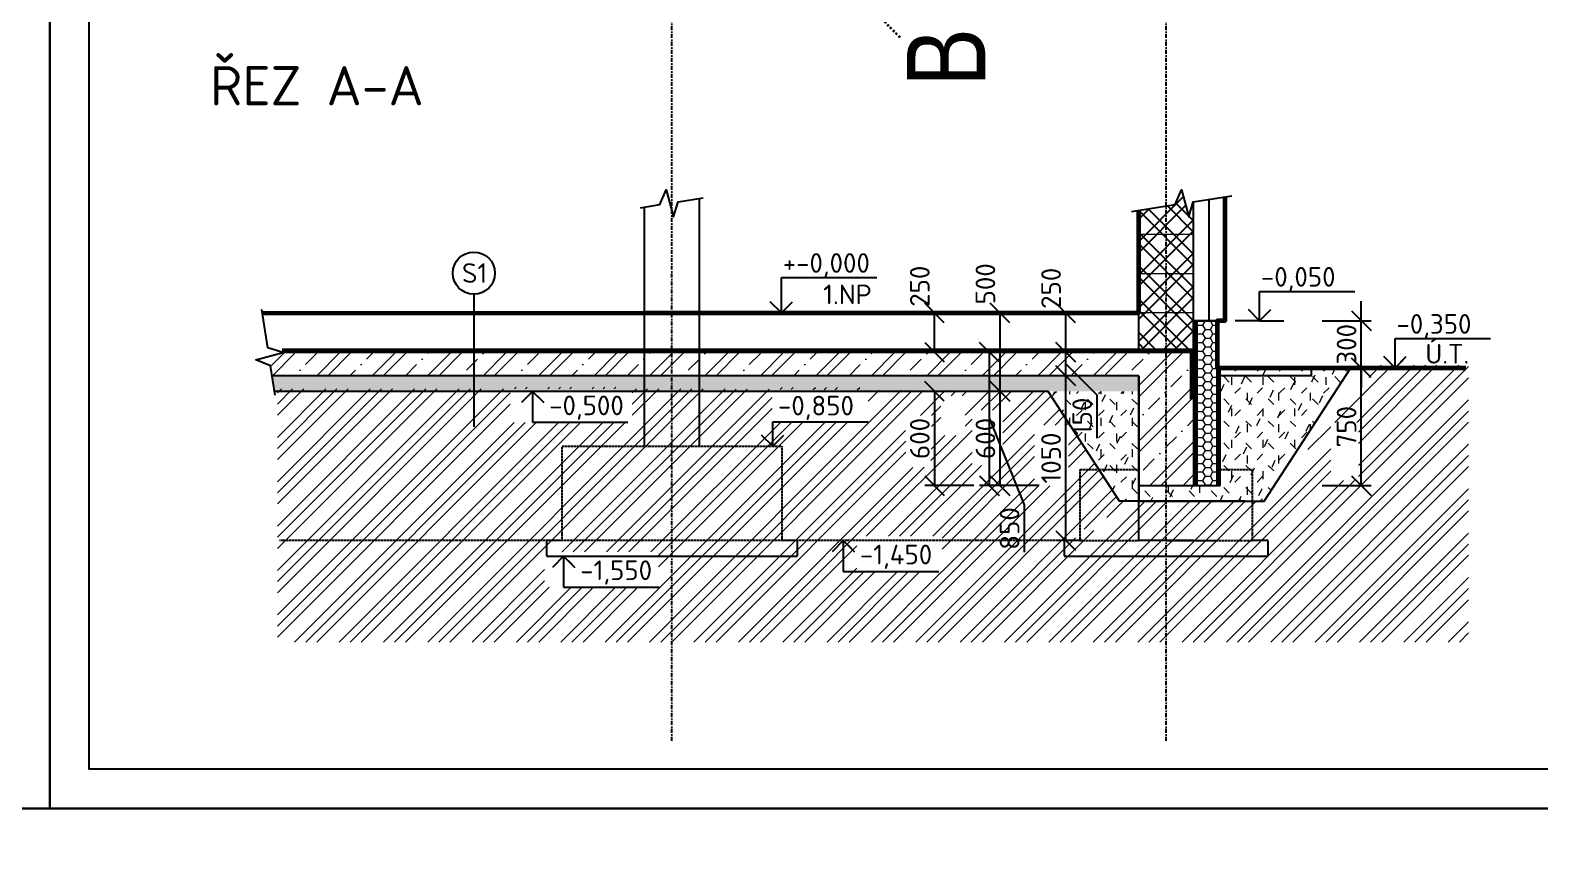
# Model space of a CAD drawing. Header units: millimetres. Extents: x 12904 to 327904, y -199771 to 141779.
# Drawn here: x 117779 to 127402, y 111829 to 117039 of the extents above; entities that cross this region are included whole.
import ezdxf

# ---------------------------------------------------------------- set-up
doc = ezdxf.new("R2010")
doc.units = ezdxf.units.MM
doc.linetypes.add('ČERCHOVANÁ', pattern=[25.4, 12.7, -6.35, 0, -6.35])
doc.linetypes.add('ČÁRKOVANÁ', pattern=[19.05, 12.7, -6.35])
doc.layers.add('_INTERIER', color=8, linetype='Continuous', lineweight=13)
doc.layers.add('Zdivo', color=6, linetype='Continuous', lineweight=60)
for name, color, linetype in [('izolace', 251, 'Continuous'), ('Kóty', 1, 'Continuous'), ('TEXTY', 3, 'Continuous'), ('Šrafy', 253, 'Continuous')]:
    doc.layers.add(name, color=color, linetype=linetype)
doc.styles.add('ISOCPEUR', font='isocpeur.ttf')
doc.styles.get("Standard").update_dxf_attribs({"font": 'arial.ttf'})
doc.linetypes.add('IZOLACE', pattern='A,0.00254,-2.54,[134,ltypeshp.shx,S=2.54,R=0,X=-2.54,Y=0],-5.08,[134,ltypeshp.shx,S=2.54,R=180,X=2.54,Y=0],-2.54', length=10.16254)
doc.dimstyles.new('1-50', dxfattribs={"dimscale": 50, "dimtxt": 2.5, "dimasz": 2.5, "dimexe": 1.25, "dimexo": 0.625, "dimtad": 1, "dimdec": 0, "dimtxsty": 'ISOCPEUR', "dimblk": 'OBLIQUE', "dimcen": 2.5, "dimclrd": 1, "dimclre": 1, "dimclrt": 3, "dimadec": 0, "dimazin": 0, "dimtfac": 1, "dimtdec": 0, "dimtix": 1, "dimtmove": 1, "dimatfit": 3, "dimldrblk": 'OBLIQUE', "dimfxl": 5, "dimfxlon": 1, "dimtfillclr": 3, "dimarcsym": 0})

# ---------------------------------------------------------------- blocks, each defined once
blk = doc.blocks.new('_OBLIQUE')
at = {"color": 0, "linetype": 'ByBlock'}
blk.add_line((-0.5, -0.5), (0.5, 0.5), dxfattribs=at)
blk = doc.blocks.new('*D8')
at = {"color": 1, "lineweight": -2, "ltscale": 0.5, "transparency": 16777216}
for p, q in [((124484.3, 114837.5), (124318, 114837.5)), ((124380.5, 113787.5), (124380.5, 114837.5)), ((124484.3, 113787.5), (124318, 113787.5))]:
    blk.add_line(p, q, dxfattribs=at)
at = {"layer": 'Defpoints', "color": 0, "ltscale": 0.5, "transparency": 16777216}
for p in [(124380.5, 114837.5), (124515.5, 114837.5), (124515.5, 113787.5)]:
    blk.add_point(p, dxfattribs=at)
at = {"color": 1, "lineweight": -2, "ltscale": 0.5, "transparency": 16777216, "xscale": 125, "yscale": 125, "zscale": 125}
for p, rotation in [((124380.5, 114837.5), 90), ((124380.5, 113787.5), 270)]:
    blk.add_blockref('_OBLIQUE', p, dxfattribs=dict(at, rotation=rotation))
at = {"color": 3, "ltscale": 0.5, "transparency": 16777216, "insert": (124286.8, 114312.5), "char_height": 125, "attachment_point": 5, "rotation": 90, "style": 'ISOCPEUR'}
blk.add_mtext('1050', dxfattribs=at)
blk = doc.blocks.new('*D9')
at = {"color": 1, "lineweight": -2, "ltscale": 0.5, "transparency": 16777216}
for p, q in [((124630.5, 114987.5), (124318, 114987.5)), ((124380.5, 114837.5), (124380.5, 114987.5)), ((124380.5, 114912.5), (124579.1, 114715.4)), ((124484.3, 114837.5), (124318, 114837.5)), ((124579.1, 114715.4), (124579.1, 114440.4))]:
    blk.add_line(p, q, dxfattribs=at)
at = {"layer": 'Defpoints', "color": 0, "ltscale": 0.5, "transparency": 16777216}
for p in [(124380.5, 114987.5), (124865.5, 114987.5), (124515.5, 114837.5)]:
    blk.add_point(p, dxfattribs=at)
at = {"color": 1, "lineweight": -2, "ltscale": 0.5, "transparency": 16777216, "xscale": 125, "yscale": 125, "zscale": 125}
for p, rotation in [((124380.5, 114987.5), 90), ((124380.5, 114837.5), 270)]:
    blk.add_blockref('_OBLIQUE', p, dxfattribs=dict(at, rotation=rotation))
at = {"color": 3, "ltscale": 0.5, "transparency": 16777216, "insert": (124485.4, 114577.9), "char_height": 125, "attachment_point": 5, "rotation": 90, "style": 'ISOCPEUR'}
blk.add_mtext('150', dxfattribs=at)
blk = doc.blocks.new('*D10')
at = {"color": 1, "lineweight": -2, "ltscale": 0.5, "transparency": 16777216}
for p, q in [((124484.3, 115237.5), (124318, 115237.5)), ((124380.5, 114987.5), (124380.5, 115237.5)), ((124630.5, 114987.5), (124318, 114987.5))]:
    blk.add_line(p, q, dxfattribs=at)
at = {"layer": 'Defpoints', "color": 0, "ltscale": 0.5, "transparency": 16777216}
for p in [(124380.5, 115237.5), (124515.5, 115237.5), (124865.5, 114987.5)]:
    blk.add_point(p, dxfattribs=at)
at = {"color": 1, "lineweight": -2, "ltscale": 0.5, "transparency": 16777216, "xscale": 125, "yscale": 125, "zscale": 125}
for p, rotation in [((124380.5, 115237.5), 90), ((124380.5, 114987.5), 270)]:
    blk.add_blockref('_OBLIQUE', p, dxfattribs=dict(at, rotation=rotation))
at = {"color": 3, "ltscale": 0.5, "transparency": 16777216, "insert": (124286.8, 115394.3), "char_height": 125, "attachment_point": 5, "rotation": 90, "style": 'ISOCPEUR'}
blk.add_mtext('250', dxfattribs=at)
blk = doc.blocks.new('*D46')
at = {"color": 1, "lineweight": -2, "ltscale": 0.5, "transparency": 16777216}
for p, q in [((124212, 114737.5), (123899.5, 114737.5)), ((123962, 114137.5), (123962, 114737.5)), ((124212, 114137.5), (123899.5, 114137.5))]:
    blk.add_line(p, q, dxfattribs=at)
at = {"layer": 'Defpoints', "color": 0, "ltscale": 0.5, "transparency": 16777216}
for p in [(123962, 114737.5), (124845.3, 114737.5), (125195.3, 114137.5)]:
    blk.add_point(p, dxfattribs=at)
at = {"color": 1, "lineweight": -2, "ltscale": 0.5, "transparency": 16777216, "xscale": 125, "yscale": 125, "zscale": 125}
for p, rotation in [((123962, 114737.5), 90), ((123962, 114137.5), 270)]:
    blk.add_blockref('_OBLIQUE', p, dxfattribs=dict(at, rotation=rotation))
at = {"color": 3, "ltscale": 0.5, "transparency": 16777216, "insert": (123868.3, 114437.5), "char_height": 125, "attachment_point": 5, "rotation": 90, "style": 'ISOCPEUR'}
blk.add_mtext('600', dxfattribs=at)
blk = doc.blocks.new('*D47')
at = {"color": 1, "lineweight": -2, "ltscale": 0.5, "transparency": 16777216}
for p, q in [((124212, 115237.5), (123899.5, 115237.5)), ((123962, 114737.5), (123962, 115237.5)), ((124212, 114737.5), (123899.5, 114737.5))]:
    blk.add_line(p, q, dxfattribs=at)
at = {"layer": 'Defpoints', "color": 0, "ltscale": 0.5, "transparency": 16777216}
for p in [(123962, 115237.5), (124845.3, 115237.5), (124845.3, 114737.5)]:
    blk.add_point(p, dxfattribs=at)
at = {"color": 1, "lineweight": -2, "ltscale": 0.5, "transparency": 16777216, "xscale": 125, "yscale": 125, "zscale": 125}
for p, rotation in [((123962, 115237.5), 90), ((123962, 114737.5), 270)]:
    blk.add_blockref('_OBLIQUE', p, dxfattribs=dict(at, rotation=rotation))
at = {"color": 3, "ltscale": 0.5, "transparency": 16777216, "insert": (123868.3, 115422.8), "char_height": 125, "attachment_point": 5, "rotation": 90, "style": 'ISOCPEUR'}
blk.add_mtext('500', dxfattribs=at)
blk = doc.blocks.new('*D48')
at = {"color": 1, "lineweight": -2, "ltscale": 0.5, "transparency": 16777216}
for p, q in [((123793.8, 114737.5), (123481.3, 114737.5)), ((123543.8, 114737.5), (123543.8, 114137.5)), ((123793.8, 114137.5), (123481.3, 114137.5))]:
    blk.add_line(p, q, dxfattribs=at)
at = {"layer": 'Defpoints', "color": 0, "ltscale": 0.5, "transparency": 16777216}
for p in [(124845.3, 114737.5), (123543.8, 114137.5), (125195.3, 114137.5)]:
    blk.add_point(p, dxfattribs=at)
at = {"color": 1, "lineweight": -2, "ltscale": 0.5, "transparency": 16777216, "xscale": 125, "yscale": 125, "zscale": 125}
for p, rotation in [((123543.8, 114737.5), 90), ((123543.8, 114137.5), 270)]:
    blk.add_blockref('_OBLIQUE', p, dxfattribs=dict(at, rotation=rotation))
at = {"color": 3, "ltscale": 0.5, "transparency": 16777216, "insert": (123450.1, 114437.5), "char_height": 125, "attachment_point": 5, "rotation": 90, "style": 'ISOCPEUR'}
blk.add_mtext('600', dxfattribs=at)
blk = doc.blocks.new('*D49')
at = {"color": 1, "lineweight": -2, "ltscale": 0.5, "transparency": 16777216}
for p, q in [((124143.8, 114987.5), (123831.3, 114987.5)), ((123893.8, 114137.5), (123893.8, 114987.5)), ((123893.8, 114562.5), (124116.3, 114014)), ((124143.8, 114137.5), (123831.3, 114137.5)), ((124116.3, 114014), (124116.3, 113714))]:
    blk.add_line(p, q, dxfattribs=at)
at = {"layer": 'Defpoints', "color": 0, "ltscale": 0.5, "transparency": 16777216}
for p in [(123893.8, 114987.5), (125195.3, 114987.5), (125195.3, 114137.5)]:
    blk.add_point(p, dxfattribs=at)
at = {"color": 1, "lineweight": -2, "ltscale": 0.5, "transparency": 16777216, "xscale": 125, "yscale": 125, "zscale": 125}
for p, rotation in [((123893.8, 114987.5), 90), ((123893.8, 114137.5), 270)]:
    blk.add_blockref('_OBLIQUE', p, dxfattribs=dict(at, rotation=rotation))
at = {"color": 3, "ltscale": 0.5, "transparency": 16777216, "insert": (124022.5, 113864), "char_height": 125, "attachment_point": 5, "rotation": 90, "style": 'ISOCPEUR'}
blk.add_mtext('850', dxfattribs=at)
blk = doc.blocks.new('*D50')
at = {"color": 1, "lineweight": -2, "ltscale": 0.5, "transparency": 16777216}
for p, q in [((123793.8, 115237.5), (123481.3, 115237.5)), ((123543.8, 114987.5), (123543.8, 115237.5)), ((123793.8, 114987.5), (123481.3, 114987.5))]:
    blk.add_line(p, q, dxfattribs=at)
at = {"layer": 'Defpoints', "color": 0, "ltscale": 0.5, "transparency": 16777216}
for p in [(123543.8, 115237.5), (124845.3, 115237.5), (125195.3, 114987.5)]:
    blk.add_point(p, dxfattribs=at)
at = {"color": 1, "lineweight": -2, "ltscale": 0.5, "transparency": 16777216, "xscale": 125, "yscale": 125, "zscale": 125}
for p, rotation in [((123543.8, 115237.5), 90), ((123543.8, 114987.5), 270)]:
    blk.add_blockref('_OBLIQUE', p, dxfattribs=dict(at, rotation=rotation))
at = {"color": 3, "ltscale": 0.5, "transparency": 16777216, "insert": (123450.1, 115407.5), "char_height": 125, "attachment_point": 5, "rotation": 90, "style": 'ISOCPEUR'}
blk.add_mtext('250', dxfattribs=at)
blk = doc.blocks.new('*D63')
at = {"color": 1, "lineweight": -2, "ltscale": 0.5, "transparency": 16777216}
for p, q in [((126014.3, 114887.5), (126326.8, 114887.5)), ((126264.3, 114137.5), (126264.3, 114887.5)), ((126014.3, 114137.5), (126326.8, 114137.5))]:
    blk.add_line(p, q, dxfattribs=at)
at = {"layer": 'Defpoints', "color": 0, "ltscale": 0.5, "transparency": 16777216}
for p in [(125365.3, 114887.5), (126264.3, 114887.5), (125365.3, 114137.5)]:
    blk.add_point(p, dxfattribs=at)
at = {"color": 1, "lineweight": -2, "ltscale": 0.5, "transparency": 16777216, "xscale": 125, "yscale": 125, "zscale": 125}
for p, rotation in [((126264.3, 114887.5), 90), ((126264.3, 114137.5), 270)]:
    blk.add_blockref('_OBLIQUE', p, dxfattribs=dict(at, rotation=rotation))
at = {"color": 3, "ltscale": 0.5, "transparency": 16777216, "insert": (126170.5, 114512.5), "char_height": 125, "attachment_point": 5, "rotation": 90, "style": 'ISOCPEUR'}
blk.add_mtext('750', dxfattribs=at)
blk = doc.blocks.new('*D64')
at = {"color": 1, "lineweight": -2, "ltscale": 0.5, "transparency": 16777216}
for p, q in [((126264.3, 115187.5), (126264.3, 115312.5)), ((126014.3, 115187.5), (126326.8, 115187.5)), ((126264.3, 114887.5), (126264.3, 115187.5)), ((126014.3, 114887.5), (126326.8, 114887.5)), ((126264.3, 114887.5), (126264.3, 114762.5))]:
    blk.add_line(p, q, dxfattribs=at)
at = {"layer": 'Defpoints', "color": 0, "ltscale": 0.5, "transparency": 16777216}
for p in [(125370.3, 115187.5), (126264.3, 115187.5), (125365.3, 114887.5)]:
    blk.add_point(p, dxfattribs=at)
at = {"color": 1, "lineweight": -2, "ltscale": 0.5, "transparency": 16777216, "xscale": 125, "yscale": 125, "zscale": 125}
for p, rotation in [((126264.3, 115187.5), 270), ((126264.3, 114887.5), 90)]:
    blk.add_blockref('_OBLIQUE', p, dxfattribs=dict(at, rotation=rotation))
at = {"color": 3, "ltscale": 0.5, "transparency": 16777216, "insert": (126170.5, 115037.5), "char_height": 125, "attachment_point": 5, "rotation": 90, "style": 'ISOCPEUR'}
blk.add_mtext('300', dxfattribs=at)

msp = doc.modelspace()

# ---------------------------------------------------------------- hatches: boundary and pattern name
at = {"layer": '_INTERIER', "ltscale": 0.5}
h = msp.add_hatch(dxfattribs=at)
h.set_pattern_fill('HONEY', color=256, scale=10)
h.set_pattern_definition([(0, (-372505.846, 111336.88), (47.625, 27.4963064), [31.75, -63.5]), (120, (-372505.846, 111336.88), (-47.6249999, 27.4963066), [31.75, -63.5]), (60, (-372505.846, 111336.88), (1e-07, 54.9926131), [-63.5, 31.75])])
h.paths.add_polyline_path([(125215.3, 114137.5), (125345.3, 114137.5), (125345.3, 115187.5), (125215.3, 115187.5)])
at = {"layer": '_INTERIER'}
h = msp.add_hatch(dxfattribs=at)
h.set_pattern_fill('BETON-ZELEZOBETON', color=256, scale=50)
h.set_pattern_definition([(45, (-372505.85, 111336.88), (-176.7767, 176.7767), []), (45, (-372435.14, 111336.88), (-176.7767, 176.7767), []), (45, (-372293.71, 111336.88), (-106.06602, 247.48737), [100, -50, 0, -50])])
h.paths.add_polyline_path([(121870.3, 114987.5), (121870.3, 114837.5), (122045.3, 114837.5), (122045.3, 114987.5)])
h.paths.add_polyline_path([(121695.3, 114987.5), (121695.3, 114837.5), (121870.3, 114837.5), (121870.3, 114987.5)])
h.paths.add_polyline_path([(121695.3, 114987.5), (119384.6, 114987.5), (119389.9, 114985.9), (119217.2, 114939), (119312, 114899.4), (119321.8, 114837.5), (121695.3, 114837.5)])
h.paths.add_polyline_path([(123581.3, 114637.5), (123581.3, 114937.5), (123356.3, 114937.5), (123356.3, 114637.5)], flags=25)
h.paths.add_polyline_path([(125020.3, 114137.5), (125195.3, 114137.5), (125195.3, 114987.5), (125020.3, 114987.5)])
h.paths.add_polyline_path([(124845.3, 114137.5), (125020.3, 114137.5), (125020.3, 114987.5), (122045.3, 114987.5), (122045.3, 114837.5), (124845.3, 114837.5)])
at = {"layer": '_INTERIER', "ltscale": 0.5}
h = msp.add_hatch(dxfattribs=at)
h.set_pattern_fill('ZEM_PUVODNI', color=256, scale=50)
h.set_pattern_definition([(45, (-372488.6, 111353.23), (-141.42136, 141.42136), []), (45, (-372417.9, 111353.23), (-141.42136, 141.42136), []), (45, (-372347.19, 111353.23), (-141.42136, 141.42136), [])])
h.paths.add_polyline_path([(122687.6, 113803.8), (122687.6, 113703.8), (121887.6, 113703.8), (121887.6, 113140.3), (125037.6, 113140.3), (125037.6, 113703.8), (124387.6, 113703.8), (124387.6, 113803.8)])
h.paths.add_polyline_path([(121887.6, 113703.8), (121087.6, 113703.8), (121087.6, 113803.8), (121187.6, 113803.8), (121187.6, 114403.8), (121712.6, 114403.8), (121712.6, 114753.8), (119354.8, 114753.8), (119354.8, 113140.3), (121887.6, 113140.3)])
h.paths.add_polyline_path([(122587.6, 114403.8), (121887.6, 114403.8), (121887.6, 113803.8), (122587.6, 113803.8)])
h.paths.add_polyline_path([(122062.6, 114753.8), (121887.6, 114753.8), (121887.6, 114403.8), (122062.6, 114403.8)])
h.paths.add_polyline_path([(121887.6, 114753.8), (121712.6, 114753.8), (121712.6, 114403.8), (121887.6, 114403.8)], flags=17)
h.paths.add_polyline_path([(121887.6, 114403.8), (121187.6, 114403.8), (121187.6, 113803.8), (121887.6, 113803.8)], flags=17)
h.paths.add_polyline_path([(121887.6, 113803.8), (121187.6, 113803.8), (121087.6, 113803.8), (121087.6, 113703.8), (121887.6, 113703.8)], flags=17)
h.paths.add_polyline_path([(122687.6, 113803.8), (122587.6, 113803.8), (121887.6, 113803.8), (121887.6, 113703.8), (122687.6, 113703.8)], flags=17)
h.paths.add_polyline_path([(124845.3, 114037.5), (124723.8, 114037.5), (124268.3, 114737.5), (122062.6, 114753.8), (122062.6, 114403.8), (122587.6, 114403.8), (122587.6, 113803.8), (122687.6, 113803.8), (124387.6, 113803.8)])
h.paths.add_polyline_path([(124723.8, 114037.5), (124845.3, 114037.5)], flags=16)
h.paths.add_polyline_path([(125645.3, 114037.5), (125245.3, 114037.5), (125123.8, 114037.5), (125037.6, 113703.8), (125687.6, 113703.8), (125687.6, 113803.8)], flags=17)
h.paths.add_polyline_path([(125123.8, 114037.5), (124845.3, 114037.5), (124487.6, 113803.8), (124387.6, 113803.8), (124387.6, 113703.8), (125037.6, 113703.8)])
h.paths.add_polyline_path([(123048, 113589.3), (123591.7, 113589.3), (123591.7, 113814.3), (123048, 113814.3)])
h.paths.add_polyline_path([(120839.8, 114539.3), (121617.5, 114539.3), (121617.5, 114764.3), (120839.8, 114764.3)])
h.paths.add_polyline_path([(121057.9, 113489.3), (121783.4, 113489.3), (121783.4, 113714.3), (121057.9, 113714.3)], flags=16)
h.paths.add_polyline_path([(124181.8, 114137.5), (124181.8, 114522.6), (124397.8, 114522.6), (124397.8, 114135.1)], flags=16)
h.paths.add_polyline_path([(123358.1, 114583.5), (123527.1, 114583.5), (123519, 114255.7), (123362.9, 114251.6)], flags=16)
h.paths.add_polyline_path([(123962, 114137.5), (123979.2, 114441.3), (123979.2, 114441.3), (123965.6, 114137.5)], flags=16)
h.paths.add_polyline_path([(123738.2, 114456.8), (123740.3, 114709), (123584.4, 114709), (123582.2, 114456.8)], flags=16)
h.paths.add_polyline_path([(123979.2, 114265.4), (123979.2, 114618.1), (123783.5, 114618.1), (123783.5, 114265.4)], flags=16)
h.paths.add_polyline_path([(122508.8, 114538.1), (123121.5, 114538.1), (123121.5, 114763.1), (122508.8, 114763.1)])
h.paths.add_polyline_path([(126069.2, 114169.7), (126069.2, 114538.2), (126246.4, 114538.2), (126246.4, 114169.7)], flags=16)
h.paths.add_polyline_path([(126378.3, 114903.8), (125645.3, 114037.5), (125687.6, 113803.8), (125687.6, 113703.8), (125037.6, 113703.8), (125037.6, 113140.3), (126947.3, 113140.3), (126947.3, 114903.8)])
h = msp.add_hatch(dxfattribs=at)
h.set_pattern_fill('ZEM_ZASYP_NOSNY', color=256, scale=50)
h.set_pattern_definition([(45, (-377860.34, 108078.5), (0, 141.421356), [50, -150]), (135, (-377754.27, 108149.21), (-141.421356, 1e-14), [50, -150]), (90, (-377860.34, 108078.5), (-100, 100), [50, -150]), (65, (-377754.27, 108149.21), (-48.368953, 132.892605), [50, -150])])
h.paths.add_polyline_path([(125645.3, 114037.5), (126198.4, 114887.5), (125355.3, 114887.5), (125355.3, 114037.5)])
h = msp.add_hatch(dxfattribs=at)
h.set_pattern_fill('ZEM_ZASYP_NOSNY', color=256, scale=50)
h.set_pattern_definition([(45, (-379294.13, 108218.74), (0, 141.421356), [50, -150]), (135, (-379188.07, 108289.45), (-141.421356, 1e-14), [50, -150]), (90, (-379294.13, 108218.74), (-100, 100), [50, -150]), (65, (-379188.07, 108289.45), (-48.368953, 132.892605), [50, -150])])
h.paths.add_polyline_path([(124845.3, 114037.5), (124845.3, 114737.5), (124268.3, 114737.5), (124723.8, 114037.5)])
h = msp.add_hatch(dxfattribs=at)
h.set_pattern_fill('ZEM_ZASYP_NOSNY', color=256, scale=50)
h.set_pattern_definition([(45, (-378364.11, 107491.55), (0, 141.421356), [50, -150]), (135, (-378258.04, 107562.26), (-141.421356, 1e-14), [50, -150]), (90, (-378364.11, 107491.55), (-100, 100), [50, -150]), (65, (-378258.04, 107562.26), (-48.368953, 132.892605), [50, -150])])
h.paths.add_polyline_path([(125523.8, 114037.5), (125355.3, 114137.5), (124845.3, 114137.5), (124845.3, 114037.5)])
at = {"layer": 'Šrafy'}
h = msp.add_hatch(dxfattribs=at)
h.set_pattern_fill('ZDIVO-VYS_PEV', color=256, scale=50)
h.set_pattern_definition([(45, (-372505.85, 110739.35), (-106.066017, 106.066017), []), (45, (-372435.14, 110739.35), (-106.066017, 106.066017), []), (135, (-372505.85, 110739.35), (-106.066017, -106.066017), []), (135, (-372435.14, 110739.35), (-106.066017, -106.066017), [])])
h.paths.add_polyline_path([(134942.3, 123776.7), (134942.3, 123901.7), (134067.3, 123901.7), (134067.3, 123276.7), (134942.3, 123276.7)])
h.paths.add_polyline_path([(134942.3, 124526.7), (134092.3, 124526.7), (134092.3, 123901.7), (134942.3, 123901.7)])
h.paths.add_polyline_path([(134942.3, 125151.7), (134092.3, 125151.7), (134092.3, 124526.7), (134942.3, 124526.7)])
h.paths.add_polyline_path([(128800.1, 123366.4), (129187.6, 123366.4), (129187.6, 123591.4), (128800.1, 123591.4)], flags=9)
h.paths.add_polyline_path([(128578.4, 123565), (128878.4, 123565), (128878.4, 123790), (128578.4, 123790)], flags=9)
h.paths.add_polyline_path([(127749.4, 123366.4), (128074.4, 123366.4), (128074.4, 123591.4), (127749.4, 123591.4)], flags=9)
h.paths.add_polyline_path([(128881.3, 122947.8), (129206.3, 122947.8), (129206.3, 123172.8), (128881.3, 123172.8)], flags=9)
h.paths.add_polyline_path([(127721, 122947.8), (128046, 122947.8), (128046, 123172.8), (127721, 123172.8)], flags=9)
h.paths.add_polyline_path([(128368.8, 122529.6), (128668.8, 122529.6), (128668.8, 122754.6), (128368.8, 122754.6)], flags=9)
h.paths.add_polyline_path([(128579.7, 122752.1), (128879.7, 122752.1), (128879.7, 122977.1), (128579.7, 122977.1)], flags=9)
h.paths.add_polyline_path([(127736.3, 122529.6), (128061.3, 122529.6), (128061.3, 122754.6), (127736.3, 122754.6)], flags=9)
h.paths.add_polyline_path([(133518.5, 123426.7), (133518.5, 123751.7), (133293.5, 123751.7), (133293.5, 123426.7)], flags=9)
h.paths.add_polyline_path([(133518.5, 122939.2), (133518.5, 123239.2), (133293.5, 123239.2), (133293.5, 122939.2)], flags=9)
h.paths.add_polyline_path([(133518.5, 122626.7), (133518.5, 122926.7), (133293.5, 122926.7), (133293.5, 122626.7)], flags=9)
h.paths.add_polyline_path([(133518.5, 121301.7), (133518.5, 121626.7), (133293.5, 121626.7), (133293.5, 121301.7)], flags=9)
h.paths.add_polyline_path([(133244.7, 123941), (133244.7, 124178.5), (133019.7, 124178.5), (133019.7, 123941)], flags=9)
h.paths.add_polyline_path([(133244.7, 123364.2), (133244.7, 123689.2), (133019.7, 123689.2), (133019.7, 123364.2)], flags=9)
h.paths.add_polyline_path([(133244.7, 121395.5), (133244.7, 121783), (133019.7, 121783), (133019.7, 121395.5)], flags=9)
h.paths.add_polyline_path([(133244.7, 122939.2), (133244.7, 123239.2), (133019.7, 123239.2), (133019.7, 122939.2)], flags=9)
h.paths.add_polyline_path([(132028.2, 115770.9), (134190.7, 115770.9), (134190.7, 116033.4), (132028.2, 116033.4)], flags=9)
h.paths.add_polyline_path([(132028.2, 116027), (136703.2, 116027), (136703.2, 116289.5), (132028.2, 116289.5)], flags=9)
h.paths.add_polyline_path([(134716.3, 118107.7), (136516.3, 118107.7), (136516.3, 118317.7), (134716.3, 118317.7)], flags=9)
h.paths.add_polyline_path([(134713.8, 117055.2), (136088.8, 117055.2), (136088.8, 117280.2), (134713.8, 117280.2)], flags=9)
h.paths.add_polyline_path([(134716.3, 117207.7), (138426.3, 117207.7), (138426.3, 117417.7), (134716.3, 117417.7)], flags=9)
h.paths.add_polyline_path([(134711.3, 117362.7), (136936.3, 117362.7), (136936.3, 117602.7), (134711.3, 117602.7)], flags=9)
h.paths.add_polyline_path([(134716.3, 117507.7), (137186.3, 117507.7), (137186.3, 117717.7), (134716.3, 117717.7)], flags=9)
h.paths.add_polyline_path([(134712.3, 118407.7), (137537.3, 118407.7), (137537.3, 118617.7), (134712.3, 118617.7)], flags=9)
h.paths.add_polyline_path([(134504.6, 119231.3), (134729.6, 119231.3), (134729.6, 119418.8), (134504.6, 119418.8)], flags=9)
h.paths.add_polyline_path([(134716.3, 117657.7), (138456.3, 117657.7), (138456.3, 117867.7), (134716.3, 117867.7)], flags=9)
h.paths.add_polyline_path([(134721.3, 117822.7), (137236.3, 117822.7), (137236.3, 118002.7), (134721.3, 118002.7)], flags=9)
h.paths.add_polyline_path([(134716.3, 117957.7), (138361.3, 117957.7), (138361.3, 118167.7), (134716.3, 118167.7)], flags=9)
h.paths.add_polyline_path([(134716.3, 118257.7), (138261.3, 118257.7), (138261.3, 118467.7), (134716.3, 118467.7)], flags=9)
h.paths.add_polyline_path([(134718.8, 118560.2), (136633.8, 118560.2), (136633.8, 118755.2), (134718.8, 118755.2)], flags=9)
h.paths.add_polyline_path([(134718.8, 118720.2), (137388.8, 118720.2), (137388.8, 118915.2), (134718.8, 118915.2)], flags=9)
h.paths.add_polyline_path([(134718.8, 118860.2), (137083.8, 118860.2), (137083.8, 119055.2), (134718.8, 119055.2)], flags=9)
h.paths.add_polyline_path([(134716.3, 119007.7), (138436.3, 119007.7), (138436.3, 119217.7), (134716.3, 119217.7)], flags=9)
h.paths.add_polyline_path([(133667, 124169.5), (133892, 124169.5), (133892, 124357), (133667, 124357)], flags=9)
h.paths.add_polyline_path([(119410.9, 123399.2), (119954.6, 123399.2), (119954.6, 123624.2), (119410.9, 123624.2)], flags=9)
h.paths.add_polyline_path([(119410.9, 123567), (119979.6, 123567), (119979.6, 123792), (119410.9, 123792)], flags=9)
h.paths.add_polyline_path([(123116.8, 124303.1), (123660.5, 124303.1), (123660.5, 124528.1), (123116.8, 124528.1)], flags=9)
h.paths.add_polyline_path([(123116.8, 124470.9), (123685.5, 124470.9), (123685.5, 124695.9), (123116.8, 124695.9)], flags=9)
h.paths.add_polyline_path([(125341.6, 122078.3), (125885.4, 122078.3), (125885.4, 122303.3), (125341.6, 122303.3)], flags=9)
h.paths.add_polyline_path([(125341.6, 122246.1), (125910.4, 122246.1), (125910.4, 122471.1), (125341.6, 122471.1)], flags=9)
h.paths.add_polyline_path([(124181.7, 117561.5), (124725.4, 117561.5), (124725.4, 117786.5), (124181.7, 117786.5)], flags=9)
h.paths.add_polyline_path([(124181.7, 117729.3), (124750.4, 117729.3), (124750.4, 117954.3), (124181.7, 117954.3)], flags=9)
h.paths.add_polyline_path([(121992.3, 123029.4), (122536.1, 123029.4), (122536.1, 123254.4), (121992.3, 123254.4)], flags=9)
h.paths.add_polyline_path([(121992.3, 123197.2), (122523.6, 123197.2), (122523.6, 123422.2), (121992.3, 123422.2)], flags=9)
h.paths.add_polyline_path([(125590.1, 124184.1), (126133.9, 124184.1), (126133.9, 124409.1), (125590.1, 124409.1)], flags=9)
h.paths.add_polyline_path([(125590.1, 124351.9), (126121.4, 124351.9), (126121.4, 124576.9), (125590.1, 124576.9)], flags=9)
h.paths.add_polyline_path([(125708.6, 120265.6), (126252.4, 120265.6), (126252.4, 120490.6), (125708.6, 120490.6)], flags=9)
h.paths.add_polyline_path([(125708.6, 120433.4), (126239.9, 120433.4), (126239.9, 120658.4), (125708.6, 120658.4)], flags=9)
h.paths.add_polyline_path([(121942.4, 120369), (122486.1, 120369), (122486.1, 120594), (121942.4, 120594)], flags=9)
h.paths.add_polyline_path([(121942.4, 120536.8), (122498.6, 120536.8), (122498.6, 120761.8), (121942.4, 120761.8)], flags=9)
h.paths.add_polyline_path([(132286.1, 122437.3), (132842.4, 122437.3), (132842.4, 122662.3), (132286.1, 122662.3)], flags=9)
h.paths.add_polyline_path([(136036.5, 119812.3), (136567.8, 119812.3), (136567.8, 120037.3), (136036.5, 120037.3)], flags=9)
h.paths.add_polyline_path([(135594.5, 121536), (136125.7, 121536), (136125.7, 121761), (135594.5, 121761)], flags=9)
h.paths.add_polyline_path([(134135.5, 120062.3), (134679.3, 120062.3), (134679.3, 120287.3), (134135.5, 120287.3)], flags=9)
h.paths.add_polyline_path([(135713.8, 123931.5), (136270.1, 123931.5), (136270.1, 124156.5), (135713.8, 124156.5)], flags=9)
h.paths.add_polyline_path([(136502.2, 123009.9), (136864.7, 123009.9), (136864.7, 123272.4), (136502.2, 123272.4)], flags=9)
h.paths.add_polyline_path([(136324.2, 123181.5), (136880.5, 123181.5), (136880.5, 123406.5), (136324.2, 123406.5)], flags=9)
h.paths.add_polyline_path([(131883, 123926.2), (132245.5, 123926.2), (132245.5, 124113.7), (131883, 124113.7)], flags=9)
h.paths.add_polyline_path([(131619.2, 124094.9), (132262.9, 124094.9), (132262.9, 124319.9), (131619.2, 124319.9)], flags=9)
h.paths.add_polyline_path([(130830.3, 126028.8), (132705.3, 126028.8), (132705.3, 126403.8), (130830.3, 126403.8)], flags=9)
h.paths.add_polyline_path([(127318.2, 117371.6), (127318.2, 118846.6), (126793.2, 118846.6), (126793.2, 117371.6)], flags=9)
h.paths.add_polyline_path([(118837.8, 116472.8), (120362.8, 116472.8), (120362.8, 116997.8), (118837.8, 116997.8)], flags=9)
h.paths.add_polyline_path([(118837.8, 126003.8), (120437.8, 126003.8), (120437.8, 126528.8), (118837.8, 126528.8)], flags=9)
h.paths.add_polyline_path([(127908.5, 121181.7), (127908.5, 121406.7), (127721, 121406.7), (127721, 121181.7)], flags=9)
h.paths.add_polyline_path([(128435.7, 125533.5), (128435.7, 125896), (128173.2, 125896), (128173.2, 125533.5)], flags=9)
h.paths.add_polyline_path([(127964, 124610.4), (127964, 125166.6), (127739, 125166.6), (127739, 124610.4)], flags=9)
h.paths.add_polyline_path([(128783.3, 119326.2), (128783.3, 119882.4), (128558.3, 119882.4), (128558.3, 119326.2)], flags=9)
h.paths.add_polyline_path([(129833.3, 119524.1), (129833.3, 120055.4), (129608.3, 120055.4), (129608.3, 119524.1)], flags=9)
h.paths.add_polyline_path([(129733.3, 122054.1), (129733.3, 122597.8), (129508.3, 122597.8), (129508.3, 122054.1)], flags=9)
h.paths.add_polyline_path([(128784.6, 120784.5), (128784.6, 121340.8), (128559.6, 121340.8), (128559.6, 120784.5)], flags=9)
h.paths.add_polyline_path([(128264, 125355.5), (128264, 125911.8), (128039, 125911.8), (128039, 125355.5)], flags=9)
h.paths.add_polyline_path([(128044.4, 121826.1), (128044.4, 122188.6), (127856.9, 122188.6), (127856.9, 121826.1)], flags=9)
h.paths.add_polyline_path([(127875.6, 121562.3), (127875.6, 122206.1), (127650.6, 122206.1), (127650.6, 121562.3)], flags=9)
h.paths.add_polyline_path([(120500.3, 115397.8), (120725.3, 115397.8), (120725.3, 115585.3), (120500.3, 115585.3)], flags=9)
h.paths.add_polyline_path([(126510.1, 114870.6), (126872.6, 114870.6), (126872.6, 115133.1), (126510.1, 115133.1)], flags=9)
h.paths.add_polyline_path([(131562, 117156), (133549.5, 117156), (133549.5, 117418.5), (131562, 117418.5)], flags=9)
h.paths.add_polyline_path([(131562, 116368.5), (137130.7, 116368.5), (137130.7, 116631), (131562, 116631)], flags=9)
h.paths.add_polyline_path([(131562, 116668.5), (137155.7, 116668.5), (137155.7, 116931), (131562, 116931)], flags=9)
h.paths.add_polyline_path([(131584.5, 118363.7), (132054.5, 118363.7), (132054.5, 118513.7), (131584.5, 118513.7)], flags=9)
h.paths.add_polyline_path([(131562, 117606), (132974.5, 117606), (132974.5, 117868.5), (131562, 117868.5)], flags=9)
h.paths.add_polyline_path([(131574.5, 117873.7), (134389.5, 117873.7), (134389.5, 118083.7), (131574.5, 118083.7)], flags=9)
h.paths.add_polyline_path([(131574.5, 118068.5), (132249.5, 118068.5), (132249.5, 118256), (131574.5, 118256)], flags=9)
h.paths.add_polyline_path([(131562, 118506), (132699.5, 118506), (132699.5, 118768.5), (131562, 118768.5)], flags=9)
h.paths.add_polyline_path([(131579.5, 118788.7), (134104.5, 118788.7), (134104.5, 118968.7), (131579.5, 118968.7)], flags=9)
h.paths.add_polyline_path([(131562, 118956), (133062, 118956), (133062, 119218.5), (131562, 119218.5)], flags=9)
h.paths.add_polyline_path([(130547.7, 119203.8), (133922.7, 119203.8), (133922.7, 119728.8), (130547.7, 119728.8)], flags=9)
h.paths.add_polyline_path([(125587, 115342.3), (126143.3, 115342.3), (126143.3, 115567.3), (125587, 115567.3)], flags=9)
h.paths.add_polyline_path([(121050, 114523), (121606.2, 114523), (121606.2, 114748), (121050, 114748)], flags=9)
h.paths.add_polyline_path([(121247.9, 113473), (121779.2, 113473), (121779.2, 113698), (121247.9, 113698)], flags=9)
h.paths.add_polyline_path([(123030.7, 113573), (123574.5, 113573), (123574.5, 113798), (123030.7, 113798)], flags=9)
h.paths.add_polyline_path([(122508.3, 114521.7), (123064.6, 114521.7), (123064.6, 114746.7), (122508.3, 114746.7)], flags=9)
h.paths.add_polyline_path([(126332.2, 115042.3), (126888.5, 115042.3), (126888.5, 115267.3), (126332.2, 115267.3)], flags=9)
h.paths.add_polyline_path([(122802.8, 115261.9), (123165.3, 115261.9), (123165.3, 115449.4), (122802.8, 115449.4)], flags=9)
h.paths.add_polyline_path([(122539, 115430.6), (123182.8, 115430.6), (123182.8, 115655.6), (122539, 115655.6)], flags=9)
h.paths.add_polyline_path([(123992.9, 116554.3), (123992.9, 117177), (123242.9, 117177), (123242.9, 116554.3)], flags=9)
h.paths.add_polyline_path([(123992.9, 126030), (123992.9, 126652.7), (123242.9, 126652.7), (123242.9, 126030)], flags=9)
h.paths.add_polyline_path([(125614.7, 117497.5), (126239.1, 117497.5), (126239.1, 118247.5), (125614.7, 118247.5)], flags=9)
h.paths.add_polyline_path([(118615.5, 117497.5), (119239.8, 117497.5), (119239.8, 118247.5), (118615.5, 118247.5)], flags=9)
h.paths.add_polyline_path([(131762.4, 112517.6), (135187.4, 112517.6), (135187.4, 112742.6), (131762.4, 112742.6)], flags=9)
h.paths.add_polyline_path([(130722.9, 115516.1), (132760.4, 115516.1), (132760.4, 115741.1), (130722.9, 115741.1)], flags=9)
h.paths.add_polyline_path([(132372.4, 115117.6), (133359.9, 115117.6), (133359.9, 115342.6), (132372.4, 115342.6)], flags=9)
h.paths.add_polyline_path([(132372.4, 114602), (134378.6, 114602), (134378.6, 114827), (132372.4, 114827)], flags=9)
h.paths.add_polyline_path([(130828.4, 115248.5), (131390.9, 115248.5), (131390.9, 115389.1), (130828.4, 115389.1)], flags=9)
h.paths.add_polyline_path([(130819, 114797.3), (131484.7, 114797.3), (131484.7, 114994.2), (130819, 114994.2)], flags=9)
h.paths.add_polyline_path([(132328.6, 113588.4), (133753.6, 113588.4), (133753.6, 114038.4), (132328.6, 114038.4)], flags=9)
h.paths.add_polyline_path([(131700.3, 112616.3), (134625.3, 112616.3), (134625.3, 113066.3), (131700.3, 113066.3)], flags=9)
h.paths.add_polyline_path([(137388.5, 112566), (138363.5, 112566), (138363.5, 113016), (137388.5, 113016)], flags=9)
h.paths.add_polyline_path([(137300, 113276.6), (137815.6, 113276.6), (137815.6, 113417.2), (137300, 113417.2)], flags=9)
h.paths.add_polyline_path([(137300, 113526.5), (137553.1, 113526.5), (137553.1, 113667.2), (137300, 113667.2)], flags=9)
h.paths.add_polyline_path([(137300, 113776.6), (137496.9, 113776.6), (137496.9, 113917.2), (137300, 113917.2)], flags=9)
h.paths.add_polyline_path([(130819, 114249.3), (131400.3, 114249.3), (131400.3, 114446.2), (130819, 114446.2)], flags=9)
h.paths.add_polyline_path([(130828.4, 113008.7), (131344, 113008.7), (131344, 113149.3), (130828.4, 113149.3)], flags=9)
h.paths.add_polyline_path([(136040.6, 113017.1), (136603.1, 113017.1), (136603.1, 113214), (136040.6, 113214)], flags=9)
h.paths.add_polyline_path([(136040.6, 113767.2), (136565.6, 113767.2), (136565.6, 113964.1), (136040.6, 113964.1)], flags=9)
h.paths.add_polyline_path([(136050, 113276.5), (136490.6, 113276.5), (136490.6, 113417.1), (136050, 113417.1)], flags=9)
h.paths.add_polyline_path([(136040.6, 113517.1), (136603.1, 113517.1), (136603.1, 113714), (136040.6, 113714)], flags=9)
h.paths.add_polyline_path([(121791.7, 125845.7), (121952.7, 125845.7), (121952.7, 126037.1), (121791.7, 126037.1)], flags=9)
h.paths.add_polyline_path([(124944.8, 125848.9), (125103.6, 125848.9), (125103.6, 126033.9), (124944.8, 126033.9)], flags=9)
h.paths.add_polyline_path([(126821.9, 120050.5), (127000.9, 120050.5), (127000.9, 120238), (126821.9, 120238)], flags=9)
h.paths.add_polyline_path([(126821.6, 123950.5), (127001.1, 123950.5), (127001.1, 124138), (126821.6, 124138)], flags=9)
h = msp.add_hatch(dxfattribs=at)
h.set_pattern_fill('ZDIVO-VYS_PEV', color=256, scale=50)
h.set_pattern_definition([(45, (-372505.85, 111336.88), (-106.066017, 106.066017), []), (45, (-372435.14, 111336.88), (-106.066017, 106.066017), []), (135, (-372505.85, 111336.88), (-106.066017, -106.066017), []), (135, (-372435.14, 111336.88), (-106.066017, -106.066017), [])])
h.paths.add_polyline_path([(125020.3, 115237.5), (124845.3, 115237.5), (124845.3, 115007.5), (125020.3, 115007.5)])
h.paths.add_polyline_path([(125020.3, 115487.5), (124845.3, 115487.5), (124845.3, 115237.5), (125020.3, 115237.5)])
h.paths.add_polyline_path([(125020.3, 115737.5), (124845.3, 115737.5), (124845.3, 115487.5), (125020.3, 115487.5)])
h.paths.add_polyline_path([(125020.3, 115918.3), (124845.3, 115890.8), (124845.3, 115737.5), (125020.3, 115737.5)])
h.paths.add_polyline_path([(125195.3, 115945.9), (125192.7, 115945.5), (125164.2, 115849.5), (125117.3, 116022.2), (125077.7, 115927.4), (125020.3, 115918.3), (125020.3, 115737.5), (125195.3, 115737.5)])
h.paths.add_polyline_path([(125195.3, 115737.5), (125020.3, 115737.5), (125020.3, 115487.5), (125195.3, 115487.5)])
h.paths.add_polyline_path([(125195.3, 115487.5), (125020.3, 115487.5), (125020.3, 115237.5), (125195.3, 115237.5)])
h.paths.add_polyline_path([(125195.3, 115187.5), (125195.3, 115237.5), (125020.3, 115237.5), (125020.3, 114987.5), (125195.3, 114987.5)])
h = msp.add_hatch(dxfattribs=at)
h.set_pattern_fill('GRAVEL', color=256, scale=10)
h.set_pattern_definition([(228.0127875, (-379511.596, 109749.719), (-2032.00000016, -2285.99999986), [34.17214, -3383.04836]), (184.969741, (-379534.456, 109724.319), (3047.9999988, 254.00001447), [58.64047, -5805.40489]), (132.510447, (-379592.876, 109719.239), (2540.00000107, -2793.99999902), [41.34815, -4093.47228]), (267.273689, (-379691.936, 109655.739), (254.00000053, 5079.99999997), [53.40045, -5286.64374]), (292.8336542, (-379694.476, 109602.399), (-1270.0000001, 3047.99999996), [52.36337, -5183.98077]), (357.273689, (-379674.156, 109554.139), (-5079.99999997, 254.00000053), [53.40045, -5286.64374]), (37.6942405, (-379620.816, 109551.599), (-3301.99999985, -2540.00000019), [70.61937, -6991.31153]), (72.2553284, (-379564.936, 109594.779), (1778.00000048, 5587.99999985), [66.67195, -6600.52566]), (121.4295656, (-379544.616, 109658.279), (-2032.0000003, 3301.99999982), [53.5813, -5304.55457]), (175.2363583, (-379572.556, 109704), (2794, -254.0000004), [61.17133, -2997.3937]), (222.3974378, (-379633.516, 109709.079), (-3047.9999999, -2794.0000001), [79.10779, -7831.67725]), (138.814075, (-379440.476, 109653.2), (-1777.9999999, 1524.0000001), [27.00045, -2673.05658]), (171.4692344, (-379460.796, 109670.979), (3302.0000001, -507.99999942), [51.3682, -5085.4639]), (225, (-379511.6, 109678.6), (-4e-14, -254), [35.92093, -323.28931]), (203.1985905, (-379529.376, 109709.08), (1270, 508), [19.34413, -1915.06224]), (291.80141, (-379547.156, 109701.46), (-254, 762), [27.35656, -1340.4753]), (30.963757, (-379536.996, 109676.06), (762, 508), [44.43197, -1436.62982]), (161.565051, (-379498.896, 109698.92), (508, -254), [32.12871, -771.08981]), (16.3895403, (-379694.476, 109701.459), (2540, 762), [45.0088, -4455.88267]), (70.346176, (-379651.296, 109714.159), (-1016.0000001, -2793.99999997), [37.7599, -3738.22157]), (293.1985905, (-379498.896, 109749.72), (-508, 1270), [38.68801, -1895.71836]), (343.6104597, (-379483.656, 109714.159), (-2540.00000005, 761.99999982), [45.0088, -4455.88267]), (339.443955, (-379694.476, 109543.98), (-1270, 508), [43.40352, -2126.77343]), (294.7751406, (-379653.836, 109528.739), (-1270.0000015, 2793.9999993), [36.36721, -3600.35934]), (66.8014095, (-379496.356, 109495.72), (508, 1270), [38.68801, -1895.71836]), (17.3540246, (-379481.116, 109531.279), (-3301.99999993, -1016.0000002), [42.57827, -4215.2376]), (69.443955, (-379620.816, 109495.72), (-508, -1270), [21.70176, -2148.47519]), (101.309932, (-379511.596, 109495.72), (-254, 1016), [12.95146, -1282.1995]), (165.963757, (-379514.136, 109508.42), (762, -254), [52.36337, -994.90546]), (186.009006, (-379564.936, 109521.119), (2540, 254.00000013), [48.5267, -4804.13649]), (303.690068, (-379536.996, 109653.2), (-254, 508), [36.63239, -879.17764]), (353.1572266, (-379516.676, 109622.719), (4318.00000003, -507.99999977), [63.95568, -6331.60091]), (60.945396, (-379453.176, 109615.1), (-1016, -1778), [26.15082, -2588.93923]), (90, (-379440.48, 109637.96), (-254, 254), [15.24, -238.76]), (120.256437, (-379570.016, 109528.739), (1015.9999999, -1778.0000001), [35.2867, -3493.39408]), (48.0127875, (-379587.796, 109559.219), (2032.0000002, 2285.99999985), [68.34429, -3348.87622]), (0, (-379542.08, 109610.02), (254, 254), [66.04, -187.96]), (325.3048465, (-379476.036, 109610.019), (2540.00000096, -1777.9999986), [40.16096, -3975.93167]), (254.054604, (-379443.016, 109587.16), (-254, -1016), [36.98291, -1812.165]), (207.6459754, (-379453.176, 109551.599), (-4826.00000018, -2539.99999966), [60.21451, -5961.24644]), (175.4260787, (-379506.516, 109523.659), (-3302, 254), [63.70295, -6306.58465])])
h.paths.add_polyline_path([(124845.3, 114737.5), (124845.3, 114837.5), (119321.8, 114837.5), (119337.5, 114737.5)])

# ---------------------------------------------------------------- linework, layer by layer
at = {"ltscale": 0.5}
for p, q in [((122045.3, 115237.5), (122045.3, 115967)), ((121695.3, 115237.5), (121695.3, 115911.9)), ((124845.3, 114987.5), (124845.3, 115890.8)), ((125195.3, 114987.5), (125195.3, 115945.9)), ((124845.3, 114837.5), (124845.3, 114137.5)), ((125345.3, 114887.5), (126930, 114887.5)), ((124845.3, 114137.5), (125365.3, 114137.5)), ((124845.3, 114137.5), (124845.3, 114037.5)), ((124845.3, 114037.5), (124745.3, 114037.5))]:
    msp.add_line(p, q, dxfattribs=at)
at = {"linetype": 'ČÁRKOVANÁ', "ltscale": 0.5}
for p, q in [((124845.3, 114237.5), (124470.3, 114237.5)), ((124470.3, 114237.5), (124470.3, 113787.5)), ((125570.3, 114237.5), (125345.3, 114237.5)), ((125570.3, 113787.5), (125570.3, 114237.5)), ((121070.3, 113787.5), (119369.3, 113787.5)), ((124370.3, 113787.5), (122670.3, 113787.5)), ((124470.3, 113787.5), (124845.3, 113787.5)), ((125020.3, 113787.5), (125570.3, 113787.5))]:
    msp.add_line(p, q, dxfattribs=at)
for points in [[(96904.2, 126929.3), (117904.2, 126929.3), (117904.2, 112079.3), (96904.2, 112079.3)], [(117904.2, 126929.3), (138904.2, 126929.3), (138904.2, 112079.3), (117904.2, 112079.3)], [(118154.2, 126679.3), (138654.2, 126679.3), (138654.2, 112329.3), (118154.2, 112329.3)], [(96904.2, 112079.3), (138904.2, 112079.3), (138904.2, 82379.3), (96904.2, 82379.3)]]:
    msp.add_lwpolyline(points, close=True)
for points in [[(107404.2, 126929.3), (117904.2, 126929.3), (117904.2, 112079.3), (107404.2, 112079.3)], [(128404.2, 112079.3), (117904.2, 112079.3), (117904.2, 126929.3), (128404.2, 126929.3)], [(121669.8, 115907.9), (121793.7, 115927.4), (121833.3, 116022.2), (121880.2, 115849.5), (121908.7, 115945.5), (122069.9, 115970.9)], [(124798.9, 115883.5), (125077.7, 115927.4), (125117.3, 116022.2), (125164.2, 115849.5), (125192.7, 115945.5), (125440.1, 115984.5)], [(119341.5, 114712.5), (119312, 114899.4), (119217.2, 114939), (119389.9, 114985.9), (119293.9, 115014.4), (119255.3, 115259.4)], [(117904.2, 112079.3), (138904.2, 112079.3), (138904.2, 82379.3), (117904.2, 82379.3)]]:
    msp.add_lwpolyline(points)
at = {"ltscale": 0.5}
for points in [[(125195.3, 115187.5), (125395.3, 115187.5), (125395.3, 115977.4)], [(124845.3, 114987.5), (124845.3, 115237.5), (119259.1, 115235)], [(119384.6, 114987.5), (125195.3, 114987.5), (125195.3, 115187.5)], [(125345.3, 114137.5), (125345.3, 114887.5), (125345.3, 115187.5), (125195.3, 115187.5)], [(125195.3, 115187.5), (125195.3, 114137.5)], [(125215.3, 115187.5), (125215.3, 114137.5)], [(119384.6, 115007.5), (125175.3, 115007.5), (125195.3, 115007.5)], [(119384.6, 114987.5), (125195.3, 114987.5)], [(119384.6, 114987.5), (125174.6, 114987.5), (125174.6, 114687.5)], [(125195.3, 114887.5), (125195.3, 114987.5), (125195.3, 114837.5)], [(125345.3, 114137.5), (125345.3, 114907.5)], [(124845.3, 114837.5), (119321.8, 114837.5)], [(124845.3, 114037.5), (125645.3, 114037.5), (126198.4, 114887.5)], [(125195.3, 113787.5), (124845.3, 113787.5), (124845.3, 114837.5)], [(124845.3, 114837.5), (124845.3, 114737.5)], [(125195.3, 114837.5), (125195.3, 114137.5)], [(125345.3, 114887.5), (125945.3, 114887.5), (125945.3, 114837.5), (125345.3, 114837.5)], [(125365.3, 114137.5), (125365.3, 114887.5)], [(124268.3, 114737.5), (119337.5, 114737.5)], [(125523.8, 114037.5), (124723.8, 114037.5), (124268.3, 114737.5)], [(125195.3, 113787.5), (125345.3, 113787.5)]]:
    msp.add_lwpolyline(points, dxfattribs=at)
at = {"linetype": 'ČÁRKOVANÁ', "ltscale": 0.25}
for points in [[(121695.3, 114387.5), (121695.3, 115237.5)], [(122045.3, 114387.5), (122045.3, 115237.5)], [(121170.3, 113787.5), (121070.3, 113787.5), (121070.3, 113687.5), (122670.3, 113687.5), (122670.3, 113787.5), (122570.3, 113787.5)], [(124470.3, 113787.5), (124370.3, 113787.5), (124370.3, 113687.5), (125670.3, 113687.5), (125670.3, 113787.5), (125570.3, 113787.5)]]:
    msp.add_lwpolyline(points, dxfattribs=at)
at = {"linetype": 'ČÁRKOVANÁ', "const_width": 20}
for points in [[(125205.3, 115187.5), (125205.3, 114137.5)], [(119384.6, 114997.5), (125184.6, 114997.5), (125184.6, 114687.5)]]:
    msp.add_lwpolyline(points, dxfattribs=at)
at = {"linetype": 'ČÁRKOVANÁ', "ltscale": 0.5, "const_width": 20}
msp.add_lwpolyline([(125355.3, 114137.5), (125355.3, 114887.5)], dxfattribs=at)
at = {"linetype": 'ČÁRKOVANÁ', "ltscale": 0.5}
msp.add_lwpolyline([(122570.3, 113787.5), (121170.3, 113787.5), (121170.3, 114387.5), (122570.3, 114387.5), (122570.3, 113787.5)], dxfattribs=at)
at = {"layer": '_INTERIER', "ltscale": 0.5}
for points in [[(125195.3, 115487.5), (125195.3, 115737.5), (124845.3, 115737.5)], [(125195.3, 115237.5), (125195.3, 115487.5), (124845.3, 115487.5)], [(125195.3, 114987.5), (125195.3, 115237.5), (124845.3, 115237.5)]]:
    msp.add_lwpolyline(points, dxfattribs=at)
at = {"layer": 'izolace', "linetype": 'IZOLACE', "ltscale": 0.5}
msp.add_lwpolyline([(125295.3, 115187.5), (125295.3, 115961.7)], dxfattribs=at)
at = {"layer": 'Kóty'}
for p, q in [((122567.9, 115237.5), (122567.9, 115463.1)), ((122567.9, 115463.1), (123175.9, 115463.1)), ((122567.9, 115237.5), (122496.3, 115309)), ((122567.9, 115237.5), (122639.4, 115309)), ((122567.9, 115237.5), (122619.6, 115289.2)), ((125615.9, 115187.5), (125615.9, 115374.8)), ((125615.9, 115374.8), (126223.9, 115374.8)), ((122567.9, 115237.5), (122443.4, 115237.5)), ((122567.9, 115237.5), (122662.9, 115237.5)), ((122567.9, 115237.5), (122692.3, 115237.5)), ((125615.9, 115187.5), (125544.4, 115259)), ((125615.9, 115187.5), (125687.4, 115259)), ((125615.9, 115187.5), (125667.6, 115239.2)), ((126480, 114887.5), (126480, 115074.8)), ((126480, 115074.8), (127088, 115074.8)), ((126480, 114887.5), (126408.5, 114959)), ((126480, 114887.5), (126551.5, 114959)), ((126480, 114887.5), (126531.7, 114939.2)), ((126361.1, 114887.5), (126236.6, 114887.5)), ((126361.1, 114887.5), (126456.1, 114887.5)), ((126361.1, 114887.5), (126485.5, 114887.5)), ((120981.8, 114737.5), (120910.2, 114665.9)), ((120981.8, 114737.5), (120981.8, 114540.4)), ((120981.8, 114737.5), (121033.5, 114685.7)), ((120981.8, 114737.5), (121053.3, 114665.9)), ((120981.8, 114540.4), (121589.8, 114540.4)), ((122512.5, 114387.5), (122512.5, 114544.5)), ((122512.5, 114544.5), (123120.5, 114544.5)), ((122512.5, 114387.5), (122440.9, 114459)), ((122512.5, 114387.5), (122584, 114459)), ((122512.5, 114387.5), (122564.2, 114439.2)), ((122962.5, 113787.5), (122891, 113715.9)), ((122962.5, 113787.5), (122962.5, 113590.4)), ((122962.5, 113787.5), (123014.3, 113735.7)), ((122962.5, 113787.5), (123034.1, 113715.9)), ((121179.7, 113687.5), (121108.2, 113615.9)), ((121179.7, 113687.5), (121179.7, 113490.4)), ((121179.7, 113687.5), (121231.5, 113635.7)), ((121179.7, 113687.5), (121251.3, 113615.9)), ((122962.5, 113590.4), (123570.6, 113590.4)), ((121179.7, 113490.4), (121787.7, 113490.4))]:
    msp.add_line(p, q, dxfattribs=at)
at = {"layer": 'Kóty', "ltscale": 0.5}
for p, q in [((120607.3, 115356.5), (120607.3, 114512.2)), ((125615.9, 115187.5), (125461, 115187.5)), ((125615.9, 115187.5), (125770.8, 115187.5))]:
    msp.add_line(p, q, dxfattribs=at)
at = {"layer": 'Kóty', "linetype": 'ČERCHOVANÁ', "ltscale": 2}
for points in [[(121870.3, 112510), (121870.3, 125807.2)], [(125020.3, 112510), (125020.3, 125807.2)]]:
    msp.add_lwpolyline(points, dxfattribs=at)
at = {"layer": 'Kóty'}
msp.add_circle((120607.3, 115491), 134.5, dxfattribs=at)
at = {"layer": 'TEXTY', "color": 1, "linetype": 'ČERCHOVANÁ', "lineweight": 35}
msp.add_line((123115.8, 117201.9), (123327.9, 116989.8), dxfattribs=at)
at = {"layer": 'Zdivo', "ltscale": 0.5}
for points in [[(125395.3, 115977.4), (125395.3, 115187.5), (125345.3, 115187.5), (125345.3, 114887.5), (126930, 114887.5)], [(119259.1, 115235), (121695.3, 115237.5), (124845.3, 115237.5), (124845.3, 115890.8)]]:
    msp.add_lwpolyline(points, dxfattribs=at)

# ---------------------------------------------------------------- texts
at = {"linetype": 'Continuous', "lineweight": 30, "style": 'ISOCPEUR'}
msp.add_text('ŘEZ A-A', height=250, dxfattribs=at).set_placement((118925.3, 116560.3))
at = {"layer": 'Kóty', "color": 3, "style": 'ISOCPEUR'}
for s, p in [('+-0,000', (122576.5, 115493.1)), ('S1', (120531.5, 115429.1)), ('-0,050', (125624.5, 115404.8)), ('1.NP', (122834.1, 115293.1)), ('-0,350', (126488.6, 115104.8)), ('Ú.T.', (126672.8, 114914.4)), ('-0,500', (121087.5, 114585.5)), ('-0,850', (122545.8, 114584.2)), ('-1,450', (123068.2, 113635.5)), ('-1,550', (121285.4, 113535.5))]:
    msp.add_text(s, height=125, dxfattribs=at).set_placement(p)
at = {"layer": 'TEXTY', "color": 1, "linetype": 'ČERCHOVANÁ', "lineweight": 35, "width": 0.8}
msp.add_text('B', height=500, rotation=90, dxfattribs=at).set_placement((123867.9, 116679.3))

# ---------------------------------------------------------------- dimensions: what is measured, and where the dimension line sits
at = {"ltscale": 0.5}
for base, p1, p2, picture, middle in [((123543.8, 115237.5), (125195.3, 114987.5), (124845.3, 115237.5), '*D50', (123543.8, 115407.5)), ((123962, 115237.5), (124845.3, 114737.5), (124845.3, 115237.5), '*D47', (123962, 115422.8)), ((124380.5, 115237.5), (124865.5, 114987.5), (124515.5, 115237.5), '*D10', (124380.5, 115394.3)), ((123893.8, 114987.5), (125195.3, 114137.5), (125195.3, 114987.5), '*D49', (124116.3, 113982.8)), ((124380.5, 114987.5), (124515.5, 114837.5), (124865.5, 114987.5), '*D9', (124579.1, 114684.2))]:
    dim = msp.add_linear_dim(base=base, p1=p1, p2=p2, angle=90, dimstyle='1-50', dxfattribs=at)
    dim.commit()
    dim.dimension.update_dxf_attribs({"geometry": picture, "text_midpoint": middle, "dimtype": 160})
for base, p1, p2, picture, middle in [((126264.3, 115187.5), (125365.3, 114887.5), (125370.3, 115187.5), '*D64', (126170.5, 115037.5)), ((126264.3, 114887.5), (125365.3, 114137.5), (125365.3, 114887.5), '*D63', (126170.5, 114512.5)), ((124380.5, 114837.5), (124515.5, 113787.5), (124515.5, 114837.5), '*D8', (124286.8, 114312.5)), ((123543.8, 114137.5), (124845.3, 114737.5), (125195.3, 114137.5), '*D48', (123450.1, 114437.5)), ((123962, 114737.5), (125195.3, 114137.5), (124845.3, 114737.5), '*D46', (123868.3, 114437.5))]:
    dim = msp.add_linear_dim(base=base, p1=p1, p2=p2, angle=90, dimstyle='1-50', dxfattribs=at)
    dim.commit()
    dim.dimension.update_dxf_attribs({"geometry": picture, "text_midpoint": middle})

doc.saveas('drawing.dxf')
